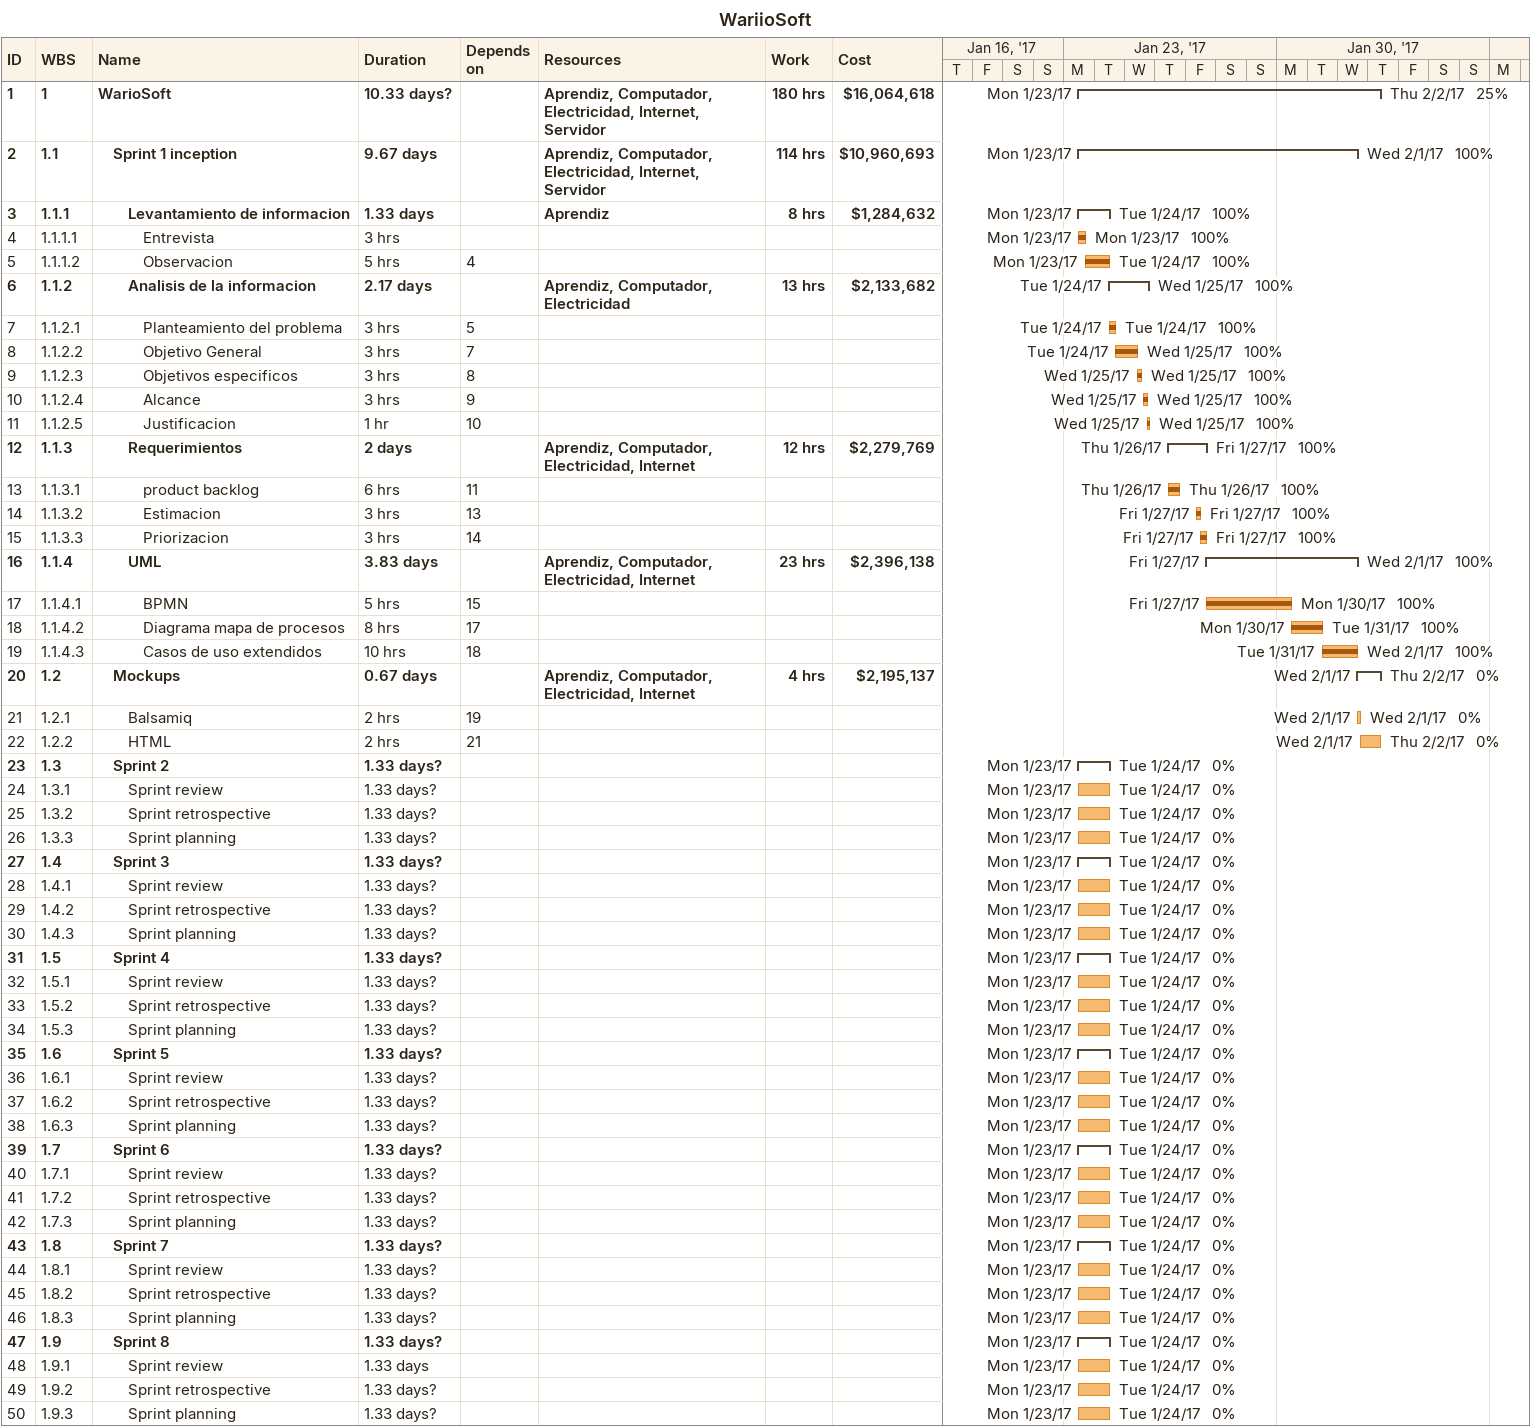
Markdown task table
WariioSoft

| ID | WBS | Task | Duration | Start | Finish | Predecessors | Resources | % complete | Work (h) | Cost ($) |
|---|---|---|---|---|---|---|---|---|---|---|
| 1 | 1 | **WarioSoft** | 10.33d? | 2017-01-23 | 2017-02-02 |  | Aprendiz, Computador, Electricidad, Internet, Servidor | 25 | 180 | 16064618 |
| 2 | 1.1 | **Sprint 1 inception** | 9.67d | 2017-01-23 | 2017-02-01 |  | Aprendiz, Computador, Electricidad, Internet, Servidor | 100 | 114 | 10960693 |
| 3 | 1.1.1 | **Levantamiento de informacion** | 1.33d | 2017-01-23 | 2017-01-24 |  | Aprendiz | 100 | 8 | 1284632 |
| 4 | 1.1.1.1 | Entrevista | 3h | 2017-01-23 | 2017-01-23 |  |  | 100 |  |  |
| 5 | 1.1.1.2 | Observacion | 5h | 2017-01-23 | 2017-01-24 | 4 |  | 100 |  |  |
| 6 | 1.1.2 | **Analisis de la informacion** | 2.17d | 2017-01-24 | 2017-01-25 |  | Aprendiz, Computador, Electricidad | 100 | 13 | 2133682 |
| 7 | 1.1.2.1 | Planteamiento del problema | 3h | 2017-01-24 | 2017-01-24 | 5 |  | 100 |  |  |
| 8 | 1.1.2.2 | Objetivo General | 3h | 2017-01-24 | 2017-01-25 | 7 |  | 100 |  |  |
| 9 | 1.1.2.3 | Objetivos especificos | 3h | 2017-01-25 | 2017-01-25 | 8 |  | 100 |  |  |
| 10 | 1.1.2.4 | Alcance | 3h | 2017-01-25 | 2017-01-25 | 9 |  | 100 |  |  |
| 11 | 1.1.2.5 | Justificacion | 1h | 2017-01-25 | 2017-01-25 | 10 |  | 100 |  |  |
| 12 | 1.1.3 | **Requerimientos** | 2d | 2017-01-26 | 2017-01-27 |  | Aprendiz, Computador, Electricidad, Internet | 100 | 12 | 2279769 |
| 13 | 1.1.3.1 | product backlog | 6h | 2017-01-26 | 2017-01-26 | 11 |  | 100 |  |  |
| 14 | 1.1.3.2 | Estimacion | 3h | 2017-01-27 | 2017-01-27 | 13 |  | 100 |  |  |
| 15 | 1.1.3.3 | Priorizacion | 3h | 2017-01-27 | 2017-01-27 | 14 |  | 100 |  |  |
| 16 | 1.1.4 | **UML** | 3.83d | 2017-01-27 | 2017-02-01 |  | Aprendiz, Computador, Electricidad, Internet | 100 | 23 | 2396138 |
| 17 | 1.1.4.1 | BPMN | 5h | 2017-01-27 | 2017-01-30 | 15 |  | 100 |  |  |
| 18 | 1.1.4.2 | Diagrama mapa de procesos | 8h | 2017-01-30 | 2017-01-31 | 17 |  | 100 |  |  |
| 19 | 1.1.4.3 | Casos de uso extendidos | 10h | 2017-01-31 | 2017-02-01 | 18 |  | 100 |  |  |
| 20 | 1.2 | **Mockups** | 0.67d | 2017-02-01 | 2017-02-02 |  | Aprendiz, Computador, Electricidad, Internet | 0 | 4 | 2195137 |
| 21 | 1.2.1 | Balsamiq | 2h | 2017-02-01 | 2017-02-01 | 19 |  | 0 |  |  |
| 22 | 1.2.2 | HTML | 2h | 2017-02-01 | 2017-02-02 | 21 |  | 0 |  |  |
| 23 | 1.3 | **Sprint 2** | 1.33d? | 2017-01-23 | 2017-01-24 |  |  | 0 |  |  |
| 24 | 1.3.1 | Sprint review | 1.33d? | 2017-01-23 | 2017-01-24 |  |  | 0 |  |  |
| 25 | 1.3.2 | Sprint retrospective | 1.33d? | 2017-01-23 | 2017-01-24 |  |  | 0 |  |  |
| 26 | 1.3.3 | Sprint planning | 1.33d? | 2017-01-23 | 2017-01-24 |  |  | 0 |  |  |
| 27 | 1.4 | **Sprint 3** | 1.33d? | 2017-01-23 | 2017-01-24 |  |  | 0 |  |  |
| 28 | 1.4.1 | Sprint review | 1.33d? | 2017-01-23 | 2017-01-24 |  |  | 0 |  |  |
| 29 | 1.4.2 | Sprint retrospective | 1.33d? | 2017-01-23 | 2017-01-24 |  |  | 0 |  |  |
| 30 | 1.4.3 | Sprint planning | 1.33d? | 2017-01-23 | 2017-01-24 |  |  | 0 |  |  |
| 31 | 1.5 | **Sprint 4** | 1.33d? | 2017-01-23 | 2017-01-24 |  |  | 0 |  |  |
| 32 | 1.5.1 | Sprint review | 1.33d? | 2017-01-23 | 2017-01-24 |  |  | 0 |  |  |
| 33 | 1.5.2 | Sprint retrospective | 1.33d? | 2017-01-23 | 2017-01-24 |  |  | 0 |  |  |
| 34 | 1.5.3 | Sprint planning | 1.33d? | 2017-01-23 | 2017-01-24 |  |  | 0 |  |  |
| 35 | 1.6 | **Sprint 5** | 1.33d? | 2017-01-23 | 2017-01-24 |  |  | 0 |  |  |
| 36 | 1.6.1 | Sprint review | 1.33d? | 2017-01-23 | 2017-01-24 |  |  | 0 |  |  |
| 37 | 1.6.2 | Sprint retrospective | 1.33d? | 2017-01-23 | 2017-01-24 |  |  | 0 |  |  |
| 38 | 1.6.3 | Sprint planning | 1.33d? | 2017-01-23 | 2017-01-24 |  |  | 0 |  |  |
| 39 | 1.7 | **Sprint 6** | 1.33d? | 2017-01-23 | 2017-01-24 |  |  | 0 |  |  |
| 40 | 1.7.1 | Sprint review | 1.33d? | 2017-01-23 | 2017-01-24 |  |  | 0 |  |  |
| 41 | 1.7.2 | Sprint retrospective | 1.33d? | 2017-01-23 | 2017-01-24 |  |  | 0 |  |  |
| 42 | 1.7.3 | Sprint planning | 1.33d? | 2017-01-23 | 2017-01-24 |  |  | 0 |  |  |
| 43 | 1.8 | **Sprint 7** | 1.33d? | 2017-01-23 | 2017-01-24 |  |  | 0 |  |  |
| 44 | 1.8.1 | Sprint review | 1.33d? | 2017-01-23 | 2017-01-24 |  |  | 0 |  |  |
| 45 | 1.8.2 | Sprint retrospective | 1.33d? | 2017-01-23 | 2017-01-24 |  |  | 0 |  |  |
| 46 | 1.8.3 | Sprint planning | 1.33d? | 2017-01-23 | 2017-01-24 |  |  | 0 |  |  |
| 47 | 1.9 | **Sprint 8** | 1.33d? | 2017-01-23 | 2017-01-24 |  |  | 0 |  |  |
| 48 | 1.9.1 | Sprint review | 1.33d | 2017-01-23 | 2017-01-24 |  |  | 0 |  |  |
| 49 | 1.9.2 | Sprint retrospective | 1.33d? | 2017-01-23 | 2017-01-24 |  |  | 0 |  |  |
| 50 | 1.9.3 | Sprint planning | 1.33d? | 2017-01-23 | 2017-01-24 |  |  | 0 |  |  |
